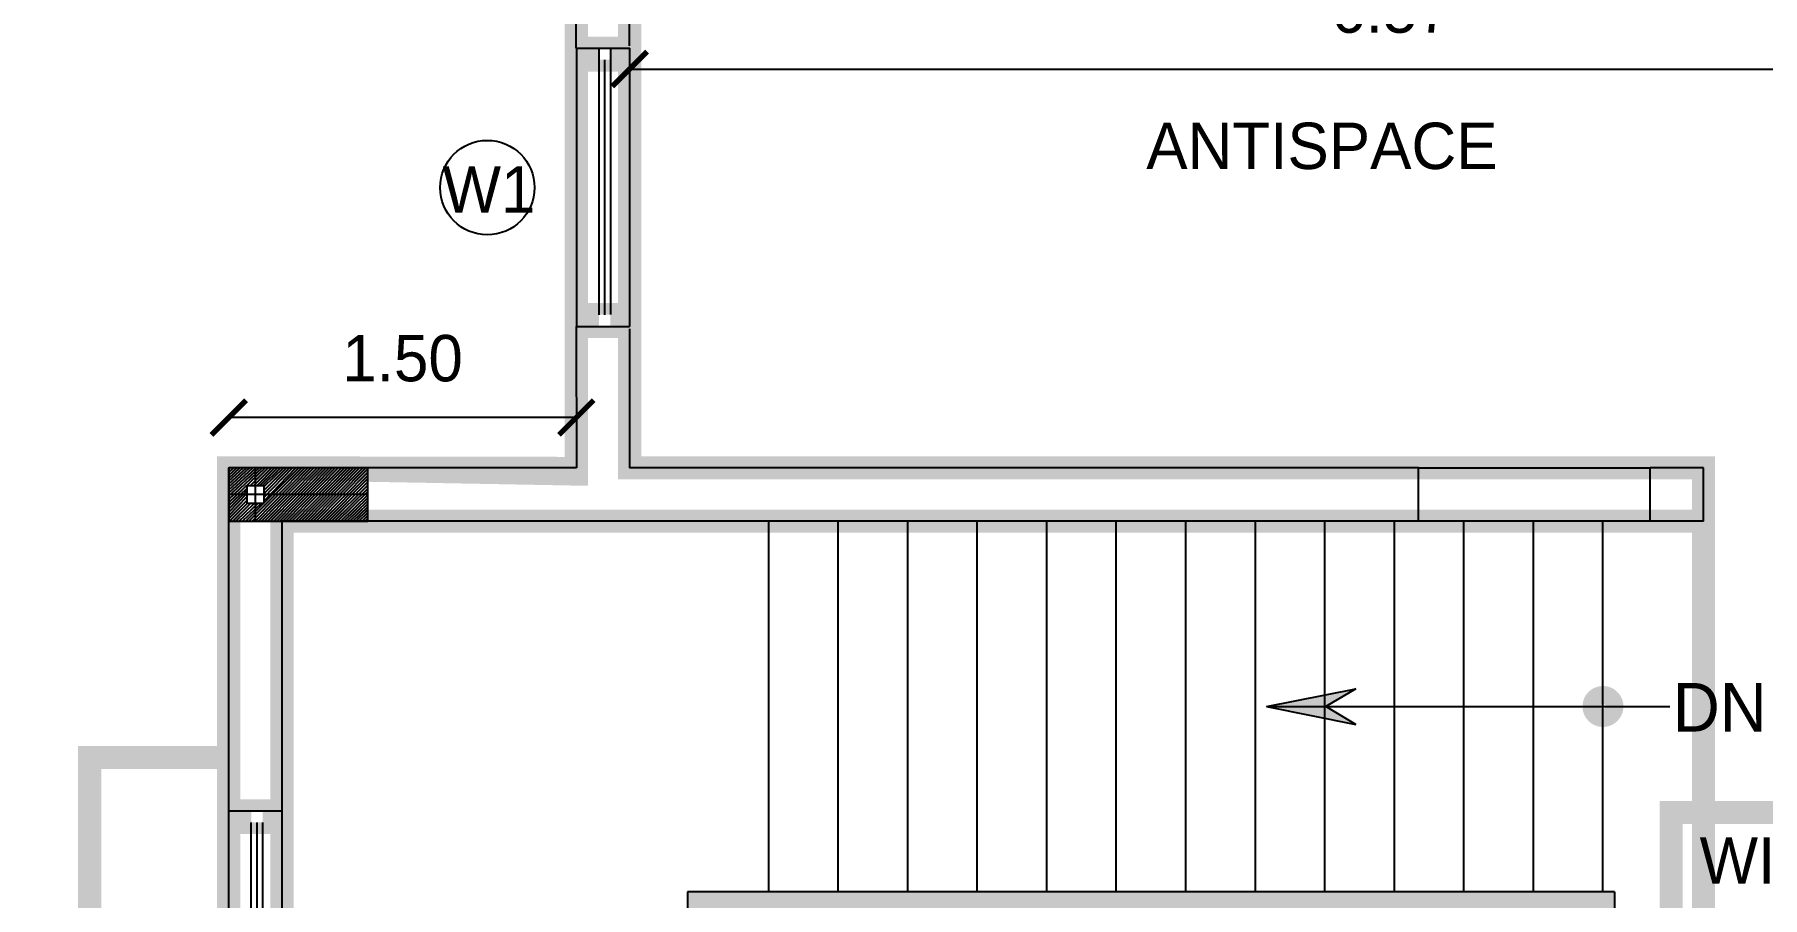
# Model space of a CAD drawing. Header units: metres. Extents: x 6101839 to 6102590, y -6659932 to -6659648.
# Drawn here: x 6102197.28 to 6102204.74, y -6659699.65 to -6659695.93 of the extents above; entities that cross this region are included whole.
import ezdxf

# ---------------------------------------------------------------- set-up
doc = ezdxf.new("R2010")
doc.units = ezdxf.units.M
doc.header["$LTSCALE"] = 500
doc.header["$MEASUREMENT"] = 0
doc.linetypes.add('DASHED2', pattern=[0.375, 0.25, -0.125])
doc.layers.get('0').update_dxf_attribs({"linetype": 'CONTINUOUS'})
doc.layers.get('Defpoints').update_dxf_attribs({"linetype": 'CONTINUOUS'})
for name, color, linetype in [('above', 250, 'DASHED2'), ('Bldg', 44, 'CONTINUOUS'), ('BLK_1_FLR_1_BLT_UP_AREA', 26, 'CONTINUOUS'), ('BLK_1_FLR_1_BLT_UP_AREA_DEDUCT', 26, 'CONTINUOUS'), ('BLK_1_FLR_1_CARPET_AREA', 25, 'CONTINUOUS'), ('BLK_1_FLR_1_CHAJJA', 6, 'CONTINUOUS'), ('BLK_1_LVL_1_BLDG_FOOT_PRINT', 1, 'CONTINUOUS'), ('COL', 2, 'CONTINUOUS'), ('DIM', 205, 'CONTINUOUS'), ('DOOR', 252, 'CONTINUOUS'), ('DOORTEXT', 13, 'CONTINUOUS'), ('ED', 30, 'CONTINUOUS'), ('FURN1', 252, 'CONTINUOUS'), ('FURNITURE', 252, 'CONTINUOUS'), ('HATCH', 15, 'CONTINUOUS'), ('norms', 4, 'CONTINUOUS'), ('railing', 14, 'CONTINUOUS'), ('T E X T', 7, 'CONTINUOUS'), ('TEXT', 4, 'CONTINUOUS'), ('W-SCH', 205, 'CONTINUOUS'), ('wall1', 125, 'CONTINUOUS'), ('WIN', 252, 'CONTINUOUS'), ('WINDOWS', 252, 'CONTINUOUS')]:
    doc.layers.add(name, color=color, linetype=linetype)
doc.styles.add('GD', font='GOTHIC.TTF')
doc.styles.add('RM', font='GOTHIC.TTF')
doc.styles.add('S2', font='GOTHIC.TTF')
doc.styles.add('USA TEXT', font='GOTHIC.TTF')
doc.dimstyles.new('1-100-ED', dxfattribs={"dimtxt": 0.2, "dimasz": 0.15, "dimexe": 0.18, "dimexo": 0.0625, "dimgap": 0.15, "dimtad": 1, "dimzin": 0, "dimdsep": 46, "dimtxsty": 'USA TEXT', "dimblk": 'ARCHTICK', "dimcen": 0.1, "dimse1": 1, "dimse2": 1, "dimclrd": 256, "dimclrt": 256, "dimadec": 0, "dimazin": 0, "dimtfac": 1, "dimtofl": 0, "dimtmove": 0, "dimatfit": 3, "dimldrblk": 'ARCHTICK', "dimfxl": 0.18, "dimtolj": 1, "dimtzin": 0, "dimarcsym": 0})

# ---------------------------------------------------------------- blocks, each defined once
blk = doc.blocks.new('NEWCOL')
at = {"layer": 'HATCH'}
h = blk.add_hatch(dxfattribs=at)
h.set_pattern_fill('ANSI31', color=256, scale=3, angle=270, style=0)
h.set_pattern_definition([(315, (-629970.925706138, -258732.0878365731), (6.735192090801866, 6.735192090801863), [])])
h.paths.add_polyline_path([(0, 115), (-115, 115), (-115, 0), (-37.5, 0), (-37.49999999988359, 37.50000000002911), (0, 37.4999999999709)])
h.paths.add_polyline_path([(115, 115.0000000000291), (0, 115), (1.164153e-10, 37.50000000002911), (37.5, 37.4999999999709), (37.5, 0), (115, 0)])
h.paths.add_polyline_path([(115, 0), (37.5, 0), (37.50000000011642, -37.4999999999709), (0, -37.4999999999709), (1.164153e-10, -484.9999999999708), (115, -485)])
h.paths.add_polyline_path([(0, -37.5), (-37.49999999988359, -37.4999999999709), (-37.5, 0), (-115, 0), (-115, -485), (0, -485)])
at = {"layer": 'COL'}
for p, q in [((0, -485), (0, 115)), ((-115, 0), (115, 0))]:
    blk.add_line(p, q, dxfattribs=at)
for points in [[(-115, -485), (115, -485), (115, 115), (-115, 115)], [(-37.5, -37.5), (37.5, -37.5), (37.5, 37.5), (-37.5, 37.5)]]:
    blk.add_lwpolyline(points, close=True, dxfattribs=at)
blk = doc.blocks.new('_ArchTick')
at = {"color": 0, "linetype": 'ByBlock', "const_width": 0.15}
blk.add_lwpolyline([(-0.5, -0.5), (0.5, 0.5)], dxfattribs=at)
blk = doc.blocks.new('*D264')
at = {"layer": 'Defpoints', "color": 0, "transparency": 16777216}
for p in [(6102199.849565173, -6659695.376232469), (6102206.424559646, -6659695.376232469), (6102206.424559646, -6659696.076467845)]:
    blk.add_point(p, dxfattribs=at)
at = {"layer": 'ED', "lineweight": -2, "transparency": 16777216}
blk.add_line((6102199.849565173, -6659696.076467845), (6102206.424559646, -6659696.076467845), dxfattribs=at)
at = {"layer": 'ED', "lineweight": -2, "transparency": 16777216, "xscale": 0.15, "yscale": 0.15, "zscale": 0.15, "rotation": 180}
blk.add_blockref('_ArchTick', (6102199.849565173, -6659696.076467845), dxfattribs=at)
at = {"layer": 'ED', "lineweight": -2, "transparency": 16777216, "xscale": 0.15, "yscale": 0.15, "zscale": 0.15}
blk.add_blockref('_ArchTick', (6102206.424559646, -6659696.076467845), dxfattribs=at)
at = {"layer": 'ED', "transparency": 16777216, "insert": (6102203.13706241, -6659695.821437254), "char_height": 0.2, "attachment_point": 5, "style": 'USA TEXT'}
blk.add_mtext('\\A1;6.57', dxfattribs=at)
blk = doc.blocks.new('*D272')
at = {"layer": 'Defpoints', "color": 0, "transparency": 16777216}
for p in [(6102198.71769968, -6659695.376232472), (6102196.380199718, -6659697.797456065), (6102198.87819968, -6659697.797456065)]:
    blk.add_point(p, dxfattribs=at)
at = {"layer": 'ED', "lineweight": -2, "transparency": 16777216}
blk.add_line((6102196.380199718, -6659695.376232472), (6102196.380199718, -6659697.797456065), dxfattribs=at)
at = {"layer": 'ED', "lineweight": -2, "transparency": 16777216, "xscale": 0.15, "yscale": 0.15, "zscale": 0.15}
for p, rotation in [((6102196.380199718, -6659695.376232472), 90), ((6102196.380199718, -6659697.797456065), 270)]:
    blk.add_blockref('_ArchTick', p, dxfattribs=dict(at, rotation=rotation))
at = {"layer": 'ED', "transparency": 16777216, "insert": (6102196.125780953, -6659696.586844267), "char_height": 0.2, "attachment_point": 5, "rotation": 90, "style": 'USA TEXT'}
blk.add_mtext('\\A1;2.42', dxfattribs=at)
blk = doc.blocks.new('*D273')
at = {"layer": 'Defpoints', "color": 0, "transparency": 16777216}
for p in [(6102198.87819968, -6659697.797456065), (6102196.099838198, -6659698.027456065), (6102198.867199678, -6659698.027456065)]:
    blk.add_point(p, dxfattribs=at)
at = {"layer": 'ED', "lineweight": -2, "transparency": 16777216}
for p, q in [((6102196.099838198, -6659697.797456065), (6102196.099838198, -6659697.647456065)), ((6102196.099838198, -6659698.027456065), (6102196.099838198, -6659698.177456065))]:
    blk.add_line(p, q, dxfattribs=at)
at = {"layer": 'ED', "lineweight": -2, "transparency": 16777216, "xscale": 0.15, "yscale": 0.15, "zscale": 0.15}
for p, rotation in [((6102196.099838198, -6659697.797456065), 270), ((6102196.099838198, -6659698.027456065), 90)]:
    blk.add_blockref('_ArchTick', p, dxfattribs=dict(at, rotation=rotation))
at = {"layer": 'ED', "transparency": 16777216, "insert": (6102195.844807604, -6659697.912456064), "char_height": 0.2, "attachment_point": 5, "rotation": 90, "style": 'USA TEXT'}
blk.add_mtext('\\A1;0.23', dxfattribs=at)
blk = doc.blocks.new('*D274')
at = {"layer": 'Defpoints', "color": 0, "transparency": 16777216}
for p in [(6102198.867199678, -6659698.027456065), (6102196.380199718, -6659701.727456065), (6102198.82569968, -6659701.727456065)]:
    blk.add_point(p, dxfattribs=at)
at = {"layer": 'ED', "lineweight": -2, "transparency": 16777216}
blk.add_line((6102196.380199718, -6659698.027456065), (6102196.380199718, -6659701.727456065), dxfattribs=at)
at = {"layer": 'ED', "lineweight": -2, "transparency": 16777216, "xscale": 0.15, "yscale": 0.15, "zscale": 0.15}
for p, rotation in [((6102196.380199718, -6659698.027456065), 90), ((6102196.380199718, -6659701.727456065), 270)]:
    blk.add_blockref('_ArchTick', p, dxfattribs=dict(at, rotation=rotation))
at = {"layer": 'ED', "transparency": 16777216, "insert": (6102196.125169124, -6659699.877456063), "char_height": 0.2, "attachment_point": 5, "rotation": 90, "style": 'USA TEXT'}
blk.add_mtext('\\A1;3.70', dxfattribs=at)
blk = doc.blocks.new('*D280')
at = {"layer": 'Defpoints', "color": 0, "transparency": 16777216}
for p in [(6102194.885199714, -6659689.317387206), (6102200.57119968, -6659689.317387206), (6102200.568699679, -6659709.537432131)]:
    blk.add_point(p, dxfattribs=at)
at = {"layer": 'ED', "lineweight": -2, "transparency": 16777216}
blk.add_line((6102194.885199714, -6659709.537432131), (6102194.885199714, -6659689.317387206), dxfattribs=at)
at = {"layer": 'ED', "lineweight": -2, "transparency": 16777216, "xscale": 0.15, "yscale": 0.15, "zscale": 0.15}
for p, rotation in [((6102194.885199714, -6659689.317387206), 90), ((6102194.885199714, -6659709.537432131), 270)]:
    blk.add_blockref('_ArchTick', p, dxfattribs=dict(at, rotation=rotation))
at = {"layer": 'ED', "transparency": 16777216, "insert": (6102194.63016912, -6659699.427409668), "char_height": 0.2, "attachment_point": 5, "rotation": 90, "style": 'USA TEXT'}
blk.add_mtext('\\A1;20.22', dxfattribs=at)
blk = doc.blocks.new('*D1230')
at = {"layer": 'Defpoints', "color": 0, "transparency": 16777216}
for p in [(6102198.119565174, -6659697.580545007), (6102198.119565174, -6659697.797456061), (6102199.619565172, -6659697.797456061)]:
    blk.add_point(p, dxfattribs=at)
at = {"layer": 'ED', "lineweight": -2, "transparency": 16777216}
blk.add_line((6102199.619565172, -6659697.580545007), (6102198.119565174, -6659697.580545007), dxfattribs=at)
at = {"layer": 'ED', "lineweight": -2, "transparency": 16777216, "xscale": 0.15, "yscale": 0.15, "zscale": 0.15, "rotation": 180}
blk.add_blockref('_ArchTick', (6102198.119565174, -6659697.580545007), dxfattribs=at)
at = {"layer": 'ED', "lineweight": -2, "transparency": 16777216, "xscale": 0.15, "yscale": 0.15, "zscale": 0.15}
blk.add_blockref('_ArchTick', (6102199.619565172, -6659697.580545007), dxfattribs=at)
at = {"layer": 'ED', "transparency": 16777216, "insert": (6102198.869565173, -6659697.325514416), "char_height": 0.2, "attachment_point": 5, "style": 'USA TEXT'}
blk.add_mtext('\\A1;1.50', dxfattribs=at)

msp = doc.modelspace()

# ---------------------------------------------------------------- hatches: boundary and pattern name
at = {"layer": 'DIM'}
h = msp.add_hatch(color=256, dxfattribs=at)
h.paths.add_polyline_path([(6102202.879216663, -6659698.77147704), (6102202.879167972, -6659698.812327156), (6102202.982875306, -6659698.750949814)])
h.paths.add_polyline_path([(6102202.623600593, -6659698.822095958), (6102202.623594522, -6659698.827188307), (6102202.853594359, -6659698.827462444), (6102202.879167972, -6659698.812327156), (6102202.879216663, -6659698.77147704)])
h.paths.add_polyline_path([(6102202.623594522, -6659698.827188307), (6102202.623588452, -6659698.83228066), (6102202.879083131, -6659698.883508768), (6102202.879131819, -6659698.842658651), (6102202.853594359, -6659698.827462444)])
h.paths.add_polyline_path([(6102202.623588452, -6659698.83228066), (6102202.623594522, -6659698.827188307), (6102202.598038983, -6659698.827157849)])
h.paths.add_polyline_path([(6102202.598038983, -6659698.827157849), (6102202.623594522, -6659698.827188307), (6102202.623600593, -6659698.822095958)])
h.paths.add_polyline_path([(6102202.98269255, -6659698.904283037), (6102202.879131819, -6659698.842658651), (6102202.879083131, -6659698.883508768)])

# ---------------------------------------------------------------- linework, layer by layer
at = {"layer": 'above', "const_width": 0.1}
msp.add_lwpolyline([(6102198.119611748, -6659700.707456063), (6102197.51961175, -6659700.707456063), (6102197.51961175, -6659699.047456065), (6102198.119611748, -6659699.047456062)], dxfattribs=at)
at = {"layer": 'Bldg', "linetype": 'ByBlock'}
for p, q in [((6102204.099553373, -6659699.627460303), (6102200.099553371, -6659699.627456062)), ((6102200.099553371, -6659699.627456062), (6102200.099553371, -6659700.127456062)), ((6102204.099553373, -6659699.627460303), (6102204.099553373, -6659700.127460303))]:
    msp.add_line(p, q, dxfattribs=at)
at = {"layer": 'BLK_1_FLR_1_BLT_UP_AREA', "color": 26, "linetype": 'Continuous', "const_width": 0.1}
msp.add_lwpolyline([(6102198.119565174, -6659701.957455569), (6102198.119565174, -6659697.797456061), (6102199.619565139, -6659697.797224593), (6102199.619565172, -6659695.376232471), (6102198.119565174, -6659695.376232471), (6102198.119565174, -6659689.317387203), (6102206.654559648, -6659689.317387203), (6102206.654917408, -6659694.846232423), (6102208.85455964, -6659694.846096283), (6102208.854334975, -6659689.317456063), (6102229.084320779, -6659689.317456063)], dxfattribs=at)
at = {"layer": 'BLK_1_FLR_1_BLT_UP_AREA_DEDUCT', "color": 26, "linetype": 'Continuous', "const_width": 0.1}
msp.add_lwpolyline([(6102200.149553373, -6659700.077456061), (6102200.149553373, -6659699.677456061), (6102204.049553373, -6659699.677460303), (6102204.049553373, -6659700.077460302)], close=True, dxfattribs=at)
at = {"layer": 'BLK_1_FLR_1_CARPET_AREA', "color": 15, "const_width": 0.1}
msp.add_lwpolyline([(6102198.34956512, -6659701.727453833), (6102198.34956512, -6659698.027456101), (6102204.483091528, -6659698.027456101), (6102204.483091528, -6659697.7974561), (6102199.849565121, -6659697.7974561), (6102199.849565121, -6659695.376232508), (6102206.424559596, -6659695.376232508), (6102206.424559596, -6659698.027456101), (6102206.654559595, -6659698.027456101), (6102206.654368626, -6659695.076232497), (6102208.854452848, -6659695.077249113), (6102208.854452848, -6659698.6774561), (6102215.084320715, -6659698.6774561), (6102215.084320715, -6659696.4474561), (6102216.884320713, -6659696.4474561), (6102216.884320713, -6659698.6774561), (6102221.05433492, -6659698.6774561), (6102221.05433492, -6659696.4474561), (6102222.854334919, -6659696.4474561), (6102222.854334919, -6659698.6774561), (6102229.084320714, -6659698.6774561)], dxfattribs=at)
at = {"layer": 'BLK_1_FLR_1_CHAJJA', "linetype": 'Continuous', "const_width": 0.1}
msp.add_lwpolyline([(6102197.519615175, -6659700.707456724), (6102198.119568652, -6659700.707456724), (6102198.119568652, -6659699.047456723), (6102197.519615175, -6659699.047456723)], close=True, dxfattribs=at)
at = {"layer": 'BLK_1_LVL_1_BLDG_FOOT_PRINT', "ltscale": 400, "const_width": 0.1}
msp.add_lwpolyline([(6102198.11956516, -6659701.959349741), (6102198.11956516, -6659697.799350235), (6102199.619565124, -6659697.799118767), (6102199.619565157, -6659695.378126643), (6102198.11956516, -6659695.378126643), (6102198.11956516, -6659689.319281378), (6102206.654559633, -6659689.319281378), (6102206.654917393, -6659694.848126595), (6102208.854559624, -6659694.847990456), (6102208.854334962, -6659689.319350232), (6102229.084320764, -6659689.319350232)], dxfattribs=at)
at = {"layer": 'DIM', "linetype": 'ByBlock'}
for p, q in [((6102203.253091581, -6659697.797456061), (6102204.253091581, -6659697.797456061)), ((6102204.253091581, -6659698.027456061), (6102203.253091581, -6659698.027456061))]:
    msp.add_line(p, q, dxfattribs=at)
at = {"layer": 'DIM', "const_width": 0.1}
msp.add_lwpolyline([(6102204.049537838, -6659698.865491153, 1), (6102204.049629216, -6659698.788824543, 1)], format="xyb", close=True, dxfattribs=at)
at = {"layer": 'DOOR', "linetype": 'ByBlock'}
for p, q in [((6102202.598038983, -6659698.827183349), (6102202.982875306, -6659698.750975313)), ((6102202.982875306, -6659698.750975313), (6102202.853594357, -6659698.827487943)), ((6102202.598038983, -6659698.827183349), (6102204.337795583, -6659698.827181217)), ((6102202.598038983, -6659698.827183349), (6102202.982692549, -6659698.904308538)), ((6102202.982692549, -6659698.904308538), (6102202.853594357, -6659698.827487943))]:
    msp.add_line(p, q, dxfattribs=at)
at = {"layer": 'FURN1', "const_width": 0.1}
for points in [[(6102199.716674821, -6659695.986849226), (6102199.716672188, -6659696.036849226), (6102199.766672187, -6659696.03685186), (6102199.766674821, -6659695.98685186)], [(6102199.716676583, -6659695.987474322), (6102199.716673982, -6659696.03747432), (6102199.766673982, -6659696.037476922), (6102199.766676582, -6659695.987476923)], [(6102199.716602228, -6659697.186849727), (6102199.716604972, -6659697.136849723), (6102199.766604972, -6659697.136852468), (6102199.766602231, -6659697.186852469)], [(6102199.71660406, -6659697.186224631), (6102199.716606835, -6659697.136224631), (6102199.766606835, -6659697.136227407), (6102199.766604058, -6659697.186227406)], [(6102198.216602912, -6659699.2774506), (6102198.216605655, -6659699.327450602), (6102198.266605655, -6659699.327447858), (6102198.266602913, -6659699.277447859)], [(6102198.216604742, -6659699.278075696), (6102198.216607518, -6659699.328075697), (6102198.266607517, -6659699.32807292), (6102198.266604742, -6659699.27807292)]]:
    msp.add_lwpolyline(points, close=True, dxfattribs=at)
at = {"layer": 'FURNITURE', "linetype": 'ByBlock', "ltscale": 0.2}
for p, q in [((6102199.716676583, -6659695.987474322), (6102199.716604972, -6659697.136849723)), ((6102199.766676582, -6659695.987476923), (6102199.766610596, -6659697.136227407)), ((6102198.216677265, -6659700.476826007), (6102198.216605655, -6659699.327450602)), ((6102198.266677268, -6659700.476823403), (6102198.266611281, -6659699.32807292))]:
    msp.add_line(p, q, dxfattribs=at)
at = {"layer": 'FURNITURE', "color": 4, "linetype": 'ByBlock', "ltscale": 0.2}
for p, q in [((6102199.741673981, -6659696.037475621), (6102199.741610548, -6659697.136851097)), ((6102198.241674665, -6659700.426824705), (6102198.241611231, -6659699.32744923))]:
    msp.add_line(p, q, dxfattribs=at)
at = {"layer": 'norms', "const_width": 0.1}
msp.add_lwpolyline([(6102198.34956512, -6659701.727456097), (6102204.483091528, -6659701.727456097), (6102204.483091528, -6659698.027456101), (6102198.34956512, -6659698.027456101)], close=True, dxfattribs=at)
at = {"layer": 'railing', "linetype": 'ByBlock'}
for p, q in [((6102200.449565174, -6659699.627449008), (6102200.449601878, -6659698.026829988)), ((6102200.749565175, -6659699.627449008), (6102200.749601879, -6659698.026829988)), ((6102201.049565175, -6659699.627449008), (6102201.049601879, -6659698.026829988)), ((6102201.349565173, -6659699.627449008), (6102201.349601878, -6659698.026829988)), ((6102201.649565175, -6659699.627449008), (6102201.649601878, -6659698.026829988)), ((6102201.949565174, -6659699.627449008), (6102201.949601877, -6659698.026829988)), ((6102202.249565175, -6659699.627449008), (6102202.249601879, -6659698.026829988)), ((6102202.549565173, -6659699.627449008), (6102202.549601879, -6659698.026829988)), ((6102202.849565176, -6659699.627449008), (6102202.84960188, -6659698.026829988)), ((6102203.149565172, -6659699.62746949), (6102203.149601879, -6659698.026850471)), ((6102203.449565175, -6659699.62746949), (6102203.449601877, -6659698.026850471)), ((6102203.749565175, -6659699.62746949), (6102203.74960188, -6659698.026850471)), ((6102204.049565175, -6659699.627467358), (6102204.049601879, -6659698.026848341))]:
    msp.add_line(p, q, dxfattribs=at)
at = {"layer": 'W-SCH'}
msp.add_circle((6102199.23553013, -6659696.588023498), 0.2037454751308166, dxfattribs=at)
at = {"layer": 'wall1', "linetype": 'ByBlock'}
for p, q in [((6102199.619470947, -6659695.986844268), (6102199.619565172, -6659695.376232465)), ((6102199.849565173, -6659695.976208531), (6102199.849565173, -6659695.376232465)), ((6102199.619611068, -6659695.986844265), (6102199.849678465, -6659695.986856237)), ((6102199.619470947, -6659697.186844258), (6102199.619565172, -6659697.797456061)), ((6102199.619611068, -6659697.186844265), (6102199.849611067, -6659697.186856234)), ((6102199.849565173, -6659697.197479996), (6102199.849565173, -6659697.797456061)), ((6102198.11956566, -6659699.277432125), (6102198.119565174, -6659697.797432126)), ((6102199.619565172, -6659697.797456061), (6102198.119565174, -6659697.797456061)), ((6102203.253091581, -6659697.797456061), (6102199.849565173, -6659697.797456061)), ((6102203.253091581, -6659698.027456061), (6102203.253091581, -6659697.797456061)), ((6102204.253091581, -6659698.027456061), (6102204.253091581, -6659697.797456061)), ((6102204.483091583, -6659697.797456061), (6102204.253091581, -6659697.797456061)), ((6102204.483091583, -6659698.027456061), (6102204.483091583, -6659697.797456061)), ((6102198.349565635, -6659699.277444093), (6102198.349565173, -6659698.027432128)), ((6102203.253091581, -6659698.027456061), (6102198.349565173, -6659698.027456061)), ((6102204.483091583, -6659698.027456061), (6102204.253091581, -6659698.027456061)), ((6102198.119611748, -6659699.277456061), (6102198.34961175, -6659699.277444093))]:
    msp.add_line(p, q, dxfattribs=at)
at = {"layer": 'WIN', "const_width": 0.1}
msp.add_lwpolyline([(6102204.343711252, -6659700.471480017), (6102206.788618294, -6659700.471480017), (6102206.788618294, -6659699.284980016), (6102204.343711252, -6659699.284980016)], close=True, dxfattribs=at)
at = {"layer": 'WINDOWS', "linetype": 'ByBlock'}
for p, q in [((6102199.619611068, -6659695.986844265), (6102199.619540812, -6659697.186844262)), ((6102199.849611067, -6659695.986856235), (6102199.849540813, -6659697.186856233)), ((6102198.119611748, -6659700.477456062), (6102198.119541496, -6659699.277456065)), ((6102198.34961175, -6659700.477444091), (6102198.349541496, -6659699.277444096))]:
    msp.add_line(p, q, dxfattribs=at)

# ---------------------------------------------------------------- block references
at = {"layer": 'COL', "xscale": 0.001, "yscale": 0.001, "zscale": 0.001, "rotation": 90}
msp.add_blockref('NEWCOL', (6102198.234566539, -6659697.912456063), dxfattribs=at)

# ---------------------------------------------------------------- texts
at = {"layer": 'DOORTEXT', "color": 3, "style": 'RM'}
msp.add_text('W1', height=0.2, dxfattribs=at).set_placement((6102199.042062205, -6659696.695961363))
at = {"layer": 'T E X T', "style": 'GD'}
msp.add_text('WIDTH  : 1600MM', height=0.2, dxfattribs=at).set_placement((6102204.466552739, -6659699.591182681))
at = {"layer": 'TEXT', "color": 7, "style": 'S2'}
msp.add_text('ANTISPACE', height=0.2, dxfattribs=at).set_placement((6102202.078909127, -6659696.508024528))
at = {"layer": 'TEXT', "style": 'RM'}
msp.add_text('DN', height=0.21, dxfattribs=at).set_placement((6102204.350991542, -6659698.935542495))

# ---------------------------------------------------------------- dimensions: what is measured, and where the dimension line sits
at = {"layer": 'ED'}
for base, p1, p2, picture, middle in [((6102194.885199714, -6659689.317387206), (6102200.568699677, -6659709.537432128), (6102200.571199678, -6659689.317387203), '*D280', (6102194.63016912, -6659699.427409668)), ((6102196.380199718, -6659697.797456065), (6102198.717699678, -6659695.376232469), (6102198.878199678, -6659697.797456061), '*D272', (6102196.125780953, -6659696.586844267)), ((6102196.380199718, -6659701.727456065), (6102198.867199676, -6659698.027456061), (6102198.825699678, -6659701.727456061), '*D274', (6102196.125169124, -6659699.877456063))]:
    dim = msp.add_linear_dim(base=base, p1=p1, p2=p2, angle=90, dimstyle='1-100-ED', dxfattribs=at)
    dim.commit()
    dim.dimension.update_dxf_attribs({"geometry": picture, "text_midpoint": middle})
dim = msp.add_linear_dim(base=(6102206.424559646, -6659696.076467845), p1=(6102199.849565173, -6659695.376232469), p2=(6102206.424559646, -6659695.376232469), dimstyle='1-100-ED', dxfattribs=at)
dim.commit()
dim.dimension.update_dxf_attribs({"geometry": '*D264', "text_midpoint": (6102203.13706241, -6659695.821437254)})
dim = msp.add_aligned_dim(p1=(6102199.619565172, -6659697.797456061), p2=(6102198.119565174, -6659697.797456061), distance=-0.2169110532850027, dimstyle='1-100-ED', dxfattribs=at)
dim.commit()
dim.dimension.update_dxf_attribs({"geometry": '*D1230', "text_midpoint": (6102198.869565173, -6659697.325514416)})
dim = msp.add_linear_dim(base=(6102196.099838198, -6659698.027456065), p1=(6102198.878199678, -6659697.797456061), p2=(6102198.867199676, -6659698.027456061), angle=90, dimstyle='1-100-ED', dxfattribs=at)
dim.commit()
dim.dimension.update_dxf_attribs({"geometry": '*D273', "text_midpoint": (6102196.099838195, -6659697.912456064), "dimtype": 160})

doc.saveas('drawing.dxf')
